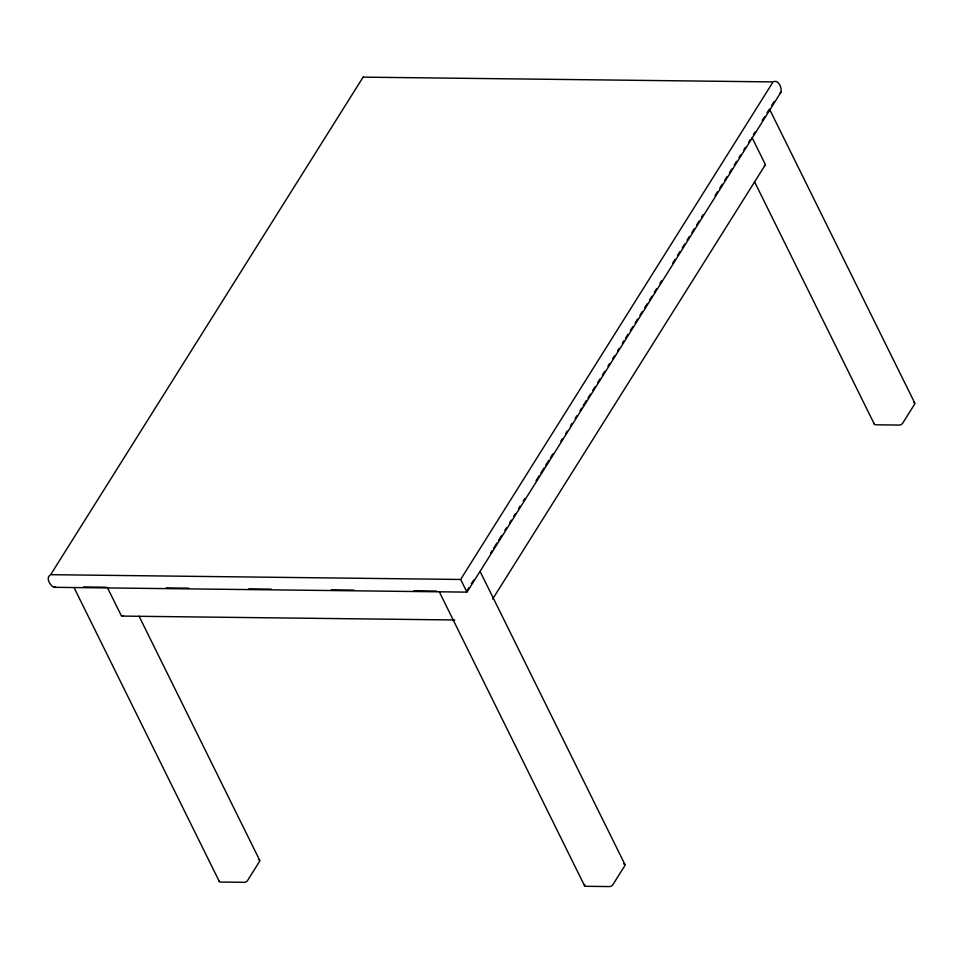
<?xml version="1.0" encoding="UTF-8"?>
<svg xmlns="http://www.w3.org/2000/svg" width="963" height="963" viewBox="0 0 963 963"><rect width="100%" height="100%" fill="white"/><g stroke="black" fill="none" stroke-linecap="round" stroke-linejoin="round"><path stroke-width="1.44" d="M49.823 575.212C45.694 578.33 50.401 585.805 53.904 587.31L467.019 592.125L781.065 92.027C781.944 88.343 778.935 79.917 773.975 81.518M467.332 590.15L468.933 587.599M471.328 583.783L473.724 579.967M490.504 553.244L492.105 550.692M493.706 548.152L496.896 543.06M498.497 540.52L501.699 535.428M504.889 530.336L506.49 527.796M509.68 522.704L511.281 520.152M513.676 516.337L515.277 513.797M518.479 508.705L520.068 506.165M523.27 501.073L524.871 498.521M536.054 480.706L539.256 475.614M540.845 473.074L544.047 467.982M545.648 465.442L548.838 460.35M550.439 457.798L552.834 453.982M560.827 441.259L562.428 438.719M565.618 433.627L567.219 431.087M570.421 425.995L572.01 423.443M575.212 418.351L576.813 415.811M580.003 410.72L581.604 408.18M583.205 405.628L586.395 400.536M587.996 397.996L590.391 394.18M592.787 390.364L595.182 386.548M597.59 382.72L599.985 378.904M602.381 375.089L604.776 371.273M607.978 366.181L609.567 363.641M612.769 358.549L614.37 356.009M617.56 350.917L619.161 348.365M622.363 343.273L623.952 340.733M625.553 338.194L627.948 334.366M630.344 330.55L632.751 326.734M635.147 322.918L637.542 319.102M639.938 315.286L642.333 311.47M644.729 307.642L647.124 303.827M649.531 300.011L651.927 296.195M654.322 292.379L656.718 288.563M659.92 283.471L661.509 280.931M672.704 263.116L675.099 259.288M677.495 255.472L679.89 251.656M682.285 247.84L684.681 244.024M687.088 240.208L689.484 236.392M691.879 232.565L694.275 228.749M696.67 224.933L699.066 221.117M701.473 217.301L703.062 214.749M715.052 195.67L717.447 191.854M719.843 188.038L722.238 184.21M724.645 180.394L727.041 176.578M729.436 172.762L731.832 168.946M734.227 165.13L736.623 161.315M739.03 157.487L740.619 154.947M743.821 149.855L745.422 147.315M748.612 142.223L750.213 139.671M753.403 134.591L755.004 132.039M762.202 120.592L764.598 116.776M766.993 112.96L769.389 109.132M771.784 105.316L774.18 101.5M492.683 598.986L765.067 165.215M781.065 92.027L779.813 93.339M55.673 587.021L53.904 587.31M83.6 586.949L106.123 587.213M166.19 587.912L188.724 588.176M248.791 588.875L271.313 589.139M331.38 589.838L353.903 590.102M413.97 590.801L436.504 591.065M122.096 616.091L454.765 619.967M466.79 591.824L460.94 580.003M770.147 110.42L914.73 402.955M752.019 137.504L765.019 163.818A2.684 1.649 32.1 0 1 764.321 165.72M754.45 181.586L874.38 424.25M480.332 571.926L624.915 864.461M439.321 591.872L584.565 885.755M139.069 616.2L259.661 860.212M107.411 587.574L121.073 615.201A2.684 1.505 -89.3 0 0 122.855 615.802M74.067 587.611L219.311 881.494M258.421 859.658A2.684 1.505 -26.3 0 1 259.516 861.488L247.551 880.543A2.684 1.505 -26.3 0 1 244.193 882.313L220.551 882.036A2.684 1.505 -26.3 0 1 219.239 880.676M913.478 402.414A2.684 1.505 -26.3 0 1 914.585 404.243L902.62 423.299A2.684 1.505 -26.3 0 1 899.261 425.068L875.62 424.791A2.684 1.505 -26.3 0 1 874.308 423.431M623.675 863.919A2.684 1.505 -26.3 0 1 624.77 865.749L612.805 884.804A2.684 1.505 -26.3 0 1 609.447 886.574L585.817 886.297A2.684 1.505 -26.3 0 1 584.71 884.467M363.111 77.136L50.666 574.682L460.627 579.461L773.072 81.915L363.111 77.136"/></g></svg>
